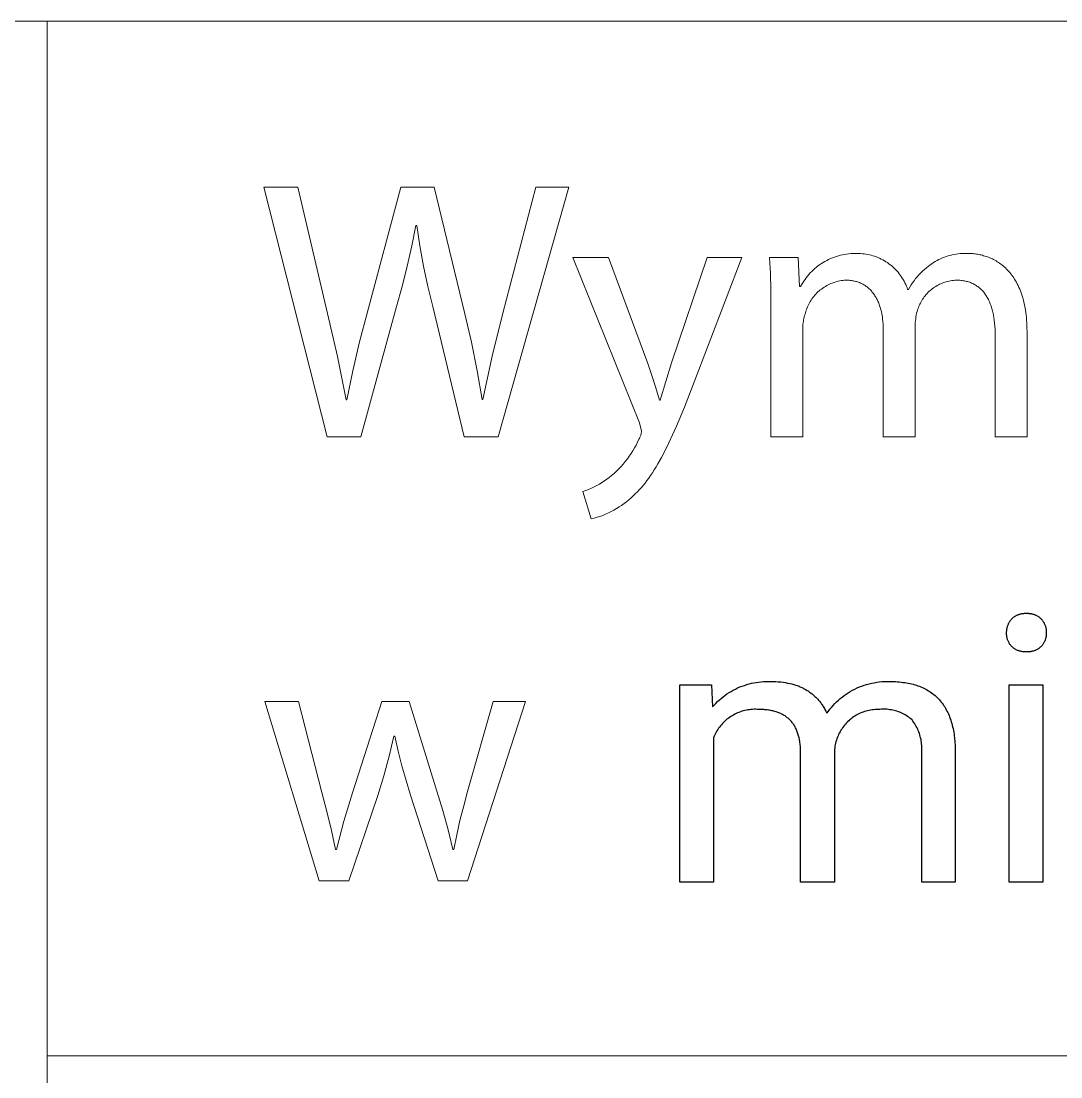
# Model space of a CAD drawing. Header units: millimetres. Extents: x 3269 to 7089, y 1744 to 4413.
# Drawn here: x 6748.6 to 6855.9, y 2061.9 to 2170.8 of the extents above; entities that cross this region are included whole.
import ezdxf

# ---------------------------------------------------------------- set-up
doc = ezdxf.new("R2010")
doc.units = ezdxf.units.MM
doc.header["$MEASUREMENT"] = 0
doc.layers.add('Domyślny', color=7, linetype='Continuous', true_color=0x000000)

msp = doc.modelspace()

# ---------------------------------------------------------------- linework, layer by layer
at = {"layer": 'Domyślny', "color": 18, "lineweight": 15, "true_color": 0x000000}
for p, q in [((7084.91, 2170.83), (5644.93, 2170.83)), ((6751.31, 1850.54), (6751.31, 2170.83)), ((6780.23, 2127.93), (6773.68, 2153.7)), ((6773.68, 2153.7), (6777.2, 2153.7)), ((6777.2, 2153.7), (6780.25, 2140.67)), ((6784.35, 2140.7), (6787.8, 2153.7)), ((6787.8, 2153.7), (6791.27, 2153.7)), ((6791.27, 2153.7), (6794.41, 2140.63)), ((6805.15, 2153.7), (6797.85, 2127.93)), ((6798.34, 2140.7), (6801.74, 2153.7)), ((6801.74, 2153.7), (6805.15, 2153.7)), ((6789.36, 2149.76), (6788.95, 2147.64)), ((6789.45, 2149.76), (6789.36, 2149.76)), ((6789.78, 2147.65), (6789.45, 2149.76)), ((6788.95, 2147.64), (6788.48, 2145.54)), ((6790.16, 2145.54), (6789.78, 2147.65)), ((6812.43, 2129.38), (6805.58, 2146.44)), ((6805.58, 2146.44), (6809.25, 2146.44)), ((6809.25, 2146.44), (6813.3, 2135.5)), ((6815.76, 2135.58), (6819.44, 2146.44)), ((6822.99, 2146.44), (6817.95, 2133.25)), ((6819.44, 2146.44), (6822.99, 2146.44)), ((6825.95, 2144.78), (6825.85, 2146.45)), ((6825.85, 2146.45), (6828.8, 2146.45)), ((6828.8, 2146.45), (6828.94, 2143.45)), ((6831.21, 2145.82), (6831.39, 2145.93)), ((6831.39, 2145.93), (6831.58, 2146.04)), ((6831.58, 2146.04), (6831.77, 2146.14)), ((6831.77, 2146.14), (6831.96, 2146.24)), ((6831.96, 2146.24), (6832.16, 2146.33)), ((6832.16, 2146.33), (6832.36, 2146.41)), ((6832.36, 2146.41), (6832.56, 2146.49)), ((6832.56, 2146.49), (6832.76, 2146.56)), ((6832.76, 2146.56), (6832.97, 2146.62)), ((6832.97, 2146.62), (6833.18, 2146.67)), ((6833.18, 2146.67), (6833.39, 2146.72)), ((6833.39, 2146.72), (6833.6, 2146.76)), ((6833.6, 2146.76), (6833.81, 2146.8)), ((6833.81, 2146.8), (6834.02, 2146.82)), ((6834.02, 2146.82), (6834.24, 2146.84)), ((6834.24, 2146.84), (6834.45, 2146.85)), ((6834.45, 2146.85), (6834.67, 2146.86)), ((6834.67, 2146.86), (6834.88, 2146.85)), ((6834.88, 2146.85), (6835.07, 2146.85)), ((6835.07, 2146.85), (6835.25, 2146.85)), ((6835.25, 2146.85), (6835.44, 2146.83)), ((6835.44, 2146.83), (6835.62, 2146.81)), ((6835.62, 2146.81), (6835.81, 2146.79)), ((6835.81, 2146.79), (6835.99, 2146.76)), ((6835.99, 2146.76), (6836.17, 2146.72)), ((6836.17, 2146.72), (6836.35, 2146.67)), ((6836.35, 2146.67), (6836.53, 2146.62)), ((6836.53, 2146.62), (6836.7, 2146.57)), ((6836.7, 2146.57), (6836.88, 2146.5)), ((6836.88, 2146.5), (6837.05, 2146.44)), ((6837.05, 2146.44), (6837.22, 2146.36)), ((6837.22, 2146.36), (6837.39, 2146.28)), ((6837.39, 2146.28), (6837.55, 2146.2)), ((6837.55, 2146.2), (6837.71, 2146.11)), ((6837.71, 2146.11), (6837.87, 2146.01)), ((6837.87, 2146.01), (6838.02, 2145.91)), ((6838.02, 2145.91), (6838.18, 2145.8)), ((6842.6, 2145.8), (6842.78, 2145.92)), ((6842.78, 2145.92), (6842.95, 2146.02)), ((6842.95, 2146.02), (6843.14, 2146.12)), ((6843.14, 2146.12), (6843.32, 2146.22)), ((6843.32, 2146.22), (6843.51, 2146.31)), ((6843.51, 2146.31), (6843.7, 2146.39)), ((6843.7, 2146.39), (6843.9, 2146.47)), ((6843.9, 2146.47), (6844.09, 2146.54)), ((6844.09, 2146.54), (6844.29, 2146.6)), ((6844.29, 2146.6), (6844.5, 2146.66)), ((6844.5, 2146.66), (6844.7, 2146.71)), ((6844.7, 2146.71), (6844.9, 2146.75)), ((6844.9, 2146.75), (6845.11, 2146.79)), ((6845.11, 2146.79), (6845.32, 2146.81)), ((6845.32, 2146.81), (6845.52, 2146.84)), ((6845.52, 2146.84), (6845.73, 2146.85)), ((6845.73, 2146.85), (6845.94, 2146.86)), ((6845.94, 2146.86), (6846.15, 2146.86)), ((6846.15, 2146.86), (6846.36, 2146.85)), ((6846.36, 2146.85), (6846.47, 2146.85)), ((6846.47, 2146.85), (6846.59, 2146.85)), ((6846.59, 2146.85), (6846.71, 2146.84)), ((6846.71, 2146.84), (6846.83, 2146.84)), ((6846.83, 2146.84), (6846.95, 2146.82)), ((6846.95, 2146.82), (6847.07, 2146.81)), ((6847.07, 2146.81), (6847.2, 2146.79)), ((6847.2, 2146.79), (6847.32, 2146.77)), ((6847.32, 2146.77), (6847.44, 2146.75)), ((6847.44, 2146.75), (6847.57, 2146.73)), ((6847.57, 2146.73), (6847.7, 2146.7)), ((6847.7, 2146.7), (6847.82, 2146.67)), ((6847.82, 2146.67), (6847.95, 2146.63)), ((6847.95, 2146.63), (6848.08, 2146.59)), ((6848.08, 2146.59), (6848.21, 2146.55)), ((6848.21, 2146.55), (6848.34, 2146.51)), ((6848.34, 2146.51), (6848.46, 2146.46)), ((6848.46, 2146.46), (6848.59, 2146.4)), ((6848.59, 2146.4), (6848.72, 2146.35)), ((6848.72, 2146.35), (6848.85, 2146.29)), ((6848.85, 2146.29), (6848.97, 2146.23)), ((6848.97, 2146.23), (6849.1, 2146.16)), ((6849.1, 2146.16), (6849.23, 2146.09)), ((6849.23, 2146.09), (6849.35, 2146.01)), ((6849.35, 2146.01), (6849.47, 2145.93)), ((6849.47, 2145.93), (6849.6, 2145.85)), ((6788.48, 2145.54), (6787.96, 2143.44)), ((6790.61, 2143.45), (6790.16, 2145.54)), ((6826, 2143.11), (6825.95, 2144.78)), ((6829.92, 2144.69), (6830.06, 2144.85)), ((6830.06, 2144.85), (6830.21, 2145)), ((6830.21, 2145), (6830.37, 2145.15)), ((6830.37, 2145.15), (6830.53, 2145.3)), ((6830.53, 2145.3), (6830.69, 2145.43)), ((6830.69, 2145.43), (6830.86, 2145.57)), ((6830.86, 2145.57), (6831.03, 2145.69)), ((6831.03, 2145.69), (6831.21, 2145.82)), ((6838.18, 2145.8), (6838.32, 2145.69)), ((6838.32, 2145.69), (6838.47, 2145.57)), ((6838.47, 2145.57), (6838.61, 2145.45)), ((6838.61, 2145.45), (6838.74, 2145.32)), ((6838.74, 2145.32), (6838.87, 2145.19)), ((6838.87, 2145.19), (6839, 2145.06)), ((6839, 2145.06), (6839.12, 2144.92)), ((6839.12, 2144.92), (6839.24, 2144.77)), ((6839.24, 2144.77), (6839.35, 2144.63)), ((6841.28, 2144.66), (6841.46, 2144.85)), ((6841.46, 2144.85), (6841.65, 2145.04)), ((6841.65, 2145.04), (6841.85, 2145.22)), ((6841.85, 2145.22), (6842.05, 2145.39)), ((6842.05, 2145.39), (6842.26, 2145.56)), ((6842.26, 2145.56), (6842.43, 2145.68)), ((6842.43, 2145.68), (6842.6, 2145.8)), ((6849.6, 2145.85), (6849.72, 2145.76)), ((6849.72, 2145.76), (6849.84, 2145.67)), ((6849.84, 2145.67), (6849.96, 2145.57)), ((6849.96, 2145.57), (6850.08, 2145.47)), ((6850.08, 2145.47), (6850.19, 2145.37)), ((6850.19, 2145.37), (6850.31, 2145.25)), ((6850.31, 2145.25), (6850.42, 2145.14)), ((6850.42, 2145.14), (6850.53, 2145.02)), ((6850.53, 2145.02), (6850.64, 2144.9)), ((6850.64, 2144.9), (6850.75, 2144.77)), ((6850.75, 2144.77), (6850.85, 2144.63)), ((6829.17, 2143.63), (6829.28, 2143.82)), ((6829.28, 2143.82), (6829.4, 2144)), ((6829.4, 2144), (6829.52, 2144.18)), ((6829.52, 2144.18), (6829.65, 2144.35)), ((6829.65, 2144.35), (6829.78, 2144.52)), ((6829.78, 2144.52), (6829.92, 2144.69)), ((6832.04, 2143.68), (6831.9, 2143.61)), ((6832.19, 2143.75), (6832.04, 2143.68)), ((6832.33, 2143.81), (6832.19, 2143.75)), ((6832.48, 2143.86), (6832.33, 2143.81)), ((6832.63, 2143.91), (6832.48, 2143.86)), ((6832.79, 2143.96), (6832.63, 2143.91)), ((6832.94, 2143.99), (6832.79, 2143.96)), ((6833.1, 2144.03), (6832.94, 2143.99)), ((6833.25, 2144.06), (6833.1, 2144.03)), ((6833.41, 2144.08), (6833.25, 2144.06)), ((6833.57, 2144.1), (6833.41, 2144.08)), ((6833.73, 2144.11), (6833.57, 2144.1)), ((6833.85, 2144.11), (6833.73, 2144.11)), ((6833.96, 2144.1), (6833.85, 2144.11)), ((6834.08, 2144.09), (6833.96, 2144.1)), ((6834.19, 2144.08), (6834.08, 2144.09)), ((6834.31, 2144.07), (6834.19, 2144.08)), ((6834.42, 2144.05), (6834.31, 2144.07)), ((6834.52, 2144.03), (6834.42, 2144.05)), ((6834.63, 2144.01), (6834.52, 2144.03)), ((6834.73, 2143.98), (6834.63, 2144.01)), ((6834.84, 2143.95), (6834.73, 2143.98)), ((6834.94, 2143.92), (6834.84, 2143.95)), ((6835.04, 2143.89), (6834.94, 2143.92)), ((6835.13, 2143.85), (6835.04, 2143.89)), ((6835.23, 2143.81), (6835.13, 2143.85)), ((6835.32, 2143.77), (6835.23, 2143.81)), ((6835.41, 2143.73), (6835.32, 2143.77)), ((6835.5, 2143.68), (6835.41, 2143.73)), ((6835.59, 2143.63), (6835.5, 2143.68)), ((6839.35, 2144.63), (6839.45, 2144.47)), ((6839.45, 2144.47), (6839.56, 2144.32)), ((6839.56, 2144.32), (6839.65, 2144.16)), ((6839.65, 2144.16), (6839.74, 2144)), ((6839.74, 2144), (6839.83, 2143.84)), ((6839.83, 2143.84), (6839.91, 2143.67)), ((6840.46, 2143.61), (6840.61, 2143.83)), ((6840.61, 2143.83), (6840.77, 2144.05)), ((6840.77, 2144.05), (6840.93, 2144.26)), ((6840.93, 2144.26), (6841.1, 2144.46)), ((6841.1, 2144.46), (6841.28, 2144.66)), ((6843.41, 2143.68), (6843.28, 2143.61)), ((6843.54, 2143.74), (6843.41, 2143.68)), ((6843.68, 2143.8), (6843.54, 2143.74)), ((6843.82, 2143.85), (6843.68, 2143.8)), ((6843.96, 2143.9), (6843.82, 2143.85)), ((6844.1, 2143.94), (6843.96, 2143.9)), ((6844.24, 2143.98), (6844.1, 2143.94)), ((6844.39, 2144.01), (6844.24, 2143.98)), ((6844.53, 2144.04), (6844.39, 2144.01)), ((6844.68, 2144.07), (6844.53, 2144.04)), ((6844.83, 2144.08), (6844.68, 2144.07)), ((6844.98, 2144.1), (6844.83, 2144.08)), ((6845.12, 2144.11), (6844.98, 2144.1)), ((6845.25, 2144.11), (6845.12, 2144.11)), ((6845.37, 2144.1), (6845.25, 2144.11)), ((6845.5, 2144.09), (6845.37, 2144.1)), ((6845.62, 2144.08), (6845.5, 2144.09)), ((6845.74, 2144.07), (6845.62, 2144.08)), ((6845.85, 2144.05), (6845.74, 2144.07)), ((6845.97, 2144.03), (6845.85, 2144.05)), ((6846.08, 2144.01), (6845.97, 2144.03)), ((6846.19, 2143.98), (6846.08, 2144.01)), ((6846.3, 2143.95), (6846.19, 2143.98)), ((6846.4, 2143.92), (6846.3, 2143.95)), ((6846.51, 2143.89), (6846.4, 2143.92)), ((6846.61, 2143.85), (6846.51, 2143.89)), ((6846.71, 2143.81), (6846.61, 2143.85)), ((6846.8, 2143.76), (6846.71, 2143.81)), ((6846.9, 2143.72), (6846.8, 2143.76)), ((6846.99, 2143.67), (6846.9, 2143.72)), ((6850.85, 2144.63), (6850.95, 2144.49)), ((6850.95, 2144.49), (6851.05, 2144.35)), ((6851.05, 2144.35), (6851.15, 2144.2)), ((6851.15, 2144.2), (6851.24, 2144.04)), ((6851.24, 2144.04), (6851.34, 2143.88)), ((6851.34, 2143.88), (6851.42, 2143.71)), ((6851.42, 2143.71), (6851.51, 2143.54)), ((6787.96, 2143.44), (6787.38, 2141.37)), ((6791.12, 2141.37), (6790.61, 2143.45)), ((6826, 2141.44), (6826, 2143.11)), ((6828.94, 2143.45), (6829.07, 2143.45)), ((6829.07, 2143.45), (6829.17, 2143.63)), ((6830.64, 2142.66), (6830.53, 2142.54)), ((6830.75, 2142.78), (6830.64, 2142.66)), ((6830.86, 2142.89), (6830.75, 2142.78)), ((6830.98, 2142.99), (6830.86, 2142.89)), ((6831.1, 2143.09), (6830.98, 2142.99)), ((6831.23, 2143.19), (6831.1, 2143.09)), ((6831.36, 2143.29), (6831.23, 2143.19)), ((6831.49, 2143.37), (6831.36, 2143.29)), ((6831.62, 2143.46), (6831.49, 2143.37)), ((6831.76, 2143.54), (6831.62, 2143.46)), ((6831.9, 2143.61), (6831.76, 2143.54)), ((6835.68, 2143.57), (6835.59, 2143.63)), ((6835.76, 2143.52), (6835.68, 2143.57)), ((6835.84, 2143.46), (6835.76, 2143.52)), ((6835.92, 2143.4), (6835.84, 2143.46)), ((6836, 2143.34), (6835.92, 2143.4)), ((6836.08, 2143.27), (6836, 2143.34)), ((6836.15, 2143.2), (6836.08, 2143.27)), ((6836.23, 2143.13), (6836.15, 2143.2)), ((6836.3, 2143.06), (6836.23, 2143.13)), ((6836.37, 2142.99), (6836.3, 2143.06)), ((6836.43, 2142.91), (6836.37, 2142.99)), ((6836.5, 2142.83), (6836.43, 2142.91)), ((6836.56, 2142.75), (6836.5, 2142.83)), ((6836.62, 2142.67), (6836.56, 2142.75)), ((6836.68, 2142.58), (6836.62, 2142.67)), ((6839.91, 2143.67), (6839.98, 2143.5)), ((6839.98, 2143.5), (6840.05, 2143.33)), ((6840.05, 2143.33), (6840.11, 2143.15)), ((6840.11, 2143.15), (6840.19, 2143.15)), ((6840.19, 2143.15), (6840.32, 2143.38)), ((6840.32, 2143.38), (6840.46, 2143.61)), ((6842, 2142.6), (6841.91, 2142.49)), ((6842.1, 2142.71), (6842, 2142.6)), ((6842.21, 2142.82), (6842.1, 2142.71)), ((6842.31, 2142.92), (6842.21, 2142.82)), ((6842.42, 2143.02), (6842.31, 2142.92)), ((6842.53, 2143.12), (6842.42, 2143.02)), ((6842.65, 2143.21), (6842.53, 2143.12)), ((6842.77, 2143.3), (6842.65, 2143.21)), ((6842.89, 2143.38), (6842.77, 2143.3)), ((6843.02, 2143.46), (6842.89, 2143.38)), ((6843.14, 2143.54), (6843.02, 2143.46)), ((6843.28, 2143.61), (6843.14, 2143.54)), ((6847.09, 2143.61), (6846.99, 2143.67)), ((6847.17, 2143.56), (6847.09, 2143.61)), ((6847.26, 2143.5), (6847.17, 2143.56)), ((6847.35, 2143.44), (6847.26, 2143.5)), ((6847.43, 2143.38), (6847.35, 2143.44)), ((6847.51, 2143.31), (6847.43, 2143.38)), ((6847.59, 2143.24), (6847.51, 2143.31)), ((6847.67, 2143.17), (6847.59, 2143.24)), ((6847.74, 2143.09), (6847.67, 2143.17)), ((6847.82, 2143.02), (6847.74, 2143.09)), ((6847.89, 2142.94), (6847.82, 2143.02)), ((6847.96, 2142.85), (6847.89, 2142.94)), ((6848.03, 2142.77), (6847.96, 2142.85)), ((6848.09, 2142.68), (6848.03, 2142.77)), ((6848.15, 2142.59), (6848.09, 2142.68)), ((6848.22, 2142.5), (6848.15, 2142.59)), ((6851.51, 2143.54), (6851.59, 2143.36)), ((6851.59, 2143.36), (6851.67, 2143.18)), ((6851.67, 2143.18), (6851.75, 2142.99)), ((6851.75, 2142.99), (6851.82, 2142.8)), ((6851.82, 2142.8), (6851.89, 2142.6)), ((6851.89, 2142.6), (6851.96, 2142.39)), ((6829.91, 2141.62), (6829.84, 2141.48)), ((6829.98, 2141.76), (6829.91, 2141.62)), ((6830.06, 2141.9), (6829.98, 2141.76)), ((6830.15, 2142.04), (6830.06, 2141.9)), ((6830.24, 2142.17), (6830.15, 2142.04)), ((6830.33, 2142.3), (6830.24, 2142.17)), ((6830.43, 2142.42), (6830.33, 2142.3)), ((6830.53, 2142.54), (6830.43, 2142.42)), ((6836.74, 2142.49), (6836.68, 2142.58)), ((6836.8, 2142.4), (6836.74, 2142.49)), ((6836.85, 2142.31), (6836.8, 2142.4)), ((6836.9, 2142.22), (6836.85, 2142.31)), ((6836.95, 2142.12), (6836.9, 2142.22)), ((6837, 2142.02), (6836.95, 2142.12)), ((6837.05, 2141.92), (6837, 2142.02)), ((6837.09, 2141.82), (6837.05, 2141.92)), ((6837.13, 2141.72), (6837.09, 2141.82)), ((6837.18, 2141.61), (6837.13, 2141.72)), ((6837.21, 2141.5), (6837.18, 2141.61)), ((6837.25, 2141.4), (6837.21, 2141.5)), ((6841.36, 2141.61), (6841.3, 2141.47)), ((6841.42, 2141.74), (6841.36, 2141.61)), ((6841.49, 2141.87), (6841.42, 2141.74)), ((6841.57, 2142), (6841.49, 2141.87)), ((6841.65, 2142.13), (6841.57, 2142)), ((6841.73, 2142.25), (6841.65, 2142.13)), ((6841.82, 2142.37), (6841.73, 2142.25)), ((6841.91, 2142.49), (6841.82, 2142.37)), ((6848.28, 2142.4), (6848.22, 2142.5)), ((6848.33, 2142.3), (6848.28, 2142.4)), ((6848.39, 2142.2), (6848.33, 2142.3)), ((6848.44, 2142.1), (6848.39, 2142.2)), ((6848.49, 2141.99), (6848.44, 2142.1)), ((6848.54, 2141.88), (6848.49, 2141.99)), ((6848.59, 2141.77), (6848.54, 2141.88)), ((6848.63, 2141.66), (6848.59, 2141.77)), ((6848.68, 2141.54), (6848.63, 2141.66)), ((6848.72, 2141.42), (6848.68, 2141.54)), ((6851.96, 2142.39), (6852.02, 2142.18)), ((6852.02, 2142.18), (6852.07, 2141.96)), ((6852.07, 2141.96), (6852.13, 2141.73)), ((6852.13, 2141.73), (6852.18, 2141.5)), ((6852.18, 2141.5), (6852.22, 2141.26)), ((6780.25, 2140.67), (6781.27, 2136.23)), ((6783.56, 2137.74), (6784.35, 2140.7)), ((6787.38, 2141.37), (6783.7, 2127.93)), ((6794.36, 2127.93), (6791.12, 2141.37)), ((6794.41, 2140.63), (6795.1, 2137.7)), ((6797.25, 2136.27), (6798.34, 2140.7)), ((6826, 2127.93), (6826, 2141.44)), ((6829.47, 2140.45), (6829.44, 2140.3)), ((6829.52, 2140.59), (6829.47, 2140.45)), ((6829.57, 2140.74), (6829.52, 2140.59)), ((6829.61, 2140.89), (6829.57, 2140.74)), ((6829.66, 2141.04), (6829.61, 2140.89)), ((6829.71, 2141.19), (6829.66, 2141.04)), ((6829.77, 2141.34), (6829.71, 2141.19)), ((6829.84, 2141.48), (6829.77, 2141.34)), ((6837.29, 2141.29), (6837.25, 2141.4)), ((6837.32, 2141.17), (6837.29, 2141.29)), ((6837.35, 2141.06), (6837.32, 2141.17)), ((6837.38, 2140.94), (6837.35, 2141.06)), ((6837.41, 2140.83), (6837.38, 2140.94)), ((6837.43, 2140.71), (6837.41, 2140.83)), ((6837.46, 2140.59), (6837.43, 2140.71)), ((6837.5, 2140.34), (6837.46, 2140.59)), ((6841, 2140.5), (6840.96, 2140.32)), ((6841.04, 2140.69), (6841, 2140.5)), ((6841.09, 2140.87), (6841.04, 2140.69)), ((6841.14, 2141.05), (6841.09, 2140.87)), ((6841.19, 2141.19), (6841.14, 2141.05)), ((6841.24, 2141.33), (6841.19, 2141.19)), ((6841.3, 2141.47), (6841.24, 2141.33)), ((6848.76, 2141.3), (6848.72, 2141.42)), ((6848.8, 2141.18), (6848.76, 2141.3)), ((6848.83, 2141.05), (6848.8, 2141.18)), ((6848.87, 2140.93), (6848.83, 2141.05)), ((6848.9, 2140.8), (6848.87, 2140.93)), ((6848.93, 2140.66), (6848.9, 2140.8)), ((6848.96, 2140.53), (6848.93, 2140.66)), ((6849.01, 2140.25), (6848.96, 2140.53)), ((6852.22, 2141.26), (6852.26, 2141.02)), ((6852.26, 2141.02), (6852.3, 2140.77)), ((6852.3, 2140.77), (6852.33, 2140.51)), ((6852.33, 2140.51), (6852.36, 2140.25)), ((6829.31, 2139.55), (6829.3, 2139.4)), ((6829.3, 2139.4), (6829.3, 2139.25)), ((6829.33, 2139.7), (6829.31, 2139.55)), ((6829.35, 2139.85), (6829.33, 2139.7)), ((6829.37, 2140), (6829.35, 2139.85)), ((6829.4, 2140.15), (6829.37, 2140)), ((6829.44, 2140.3), (6829.4, 2140.15)), ((6837.53, 2140.09), (6837.5, 2140.34)), ((6837.56, 2139.83), (6837.53, 2140.09)), ((6837.58, 2139.57), (6837.56, 2139.83)), ((6837.59, 2139.3), (6837.58, 2139.57)), ((6840.89, 2139.75), (6840.88, 2139.56)), ((6840.88, 2139.56), (6840.88, 2139.37)), ((6840.88, 2139.37), (6840.88, 2127.93)), ((6840.91, 2139.94), (6840.89, 2139.75)), ((6840.94, 2140.13), (6840.91, 2139.94)), ((6840.96, 2140.32), (6840.94, 2140.13)), ((6849.05, 2139.97), (6849.01, 2140.25)), ((6849.08, 2139.67), (6849.05, 2139.97)), ((6849.11, 2139.37), (6849.08, 2139.67)), ((6849.13, 2139.06), (6849.11, 2139.37)), ((6852.36, 2140.25), (6852.38, 2139.98)), ((6852.38, 2139.98), (6852.4, 2139.7)), ((6852.4, 2139.7), (6852.41, 2139.42)), ((6852.41, 2139.42), (6852.42, 2139.13)), ((6829.3, 2139.25), (6829.3, 2139.09)), ((6829.3, 2139.09), (6829.3, 2127.93)), ((6837.59, 2139.03), (6837.59, 2139.3)), ((6837.59, 2127.93), (6837.59, 2139.03)), ((6849.14, 2138.74), (6849.13, 2139.06)), ((6849.14, 2138.41), (6849.14, 2138.74)), ((6849.14, 2127.93), (6849.14, 2138.41)), ((6852.42, 2139.13), (6852.43, 2138.83)), ((6852.43, 2138.83), (6852.43, 2127.93)), ((6782.85, 2134.76), (6783.56, 2137.74)), ((6795.1, 2137.7), (6795.7, 2134.76)), ((6781.27, 2136.23), (6782.16, 2131.76)), ((6796.28, 2131.8), (6797.25, 2136.27)), ((6813.3, 2135.5), (6813.73, 2134.25)), ((6814.56, 2131.72), (6815.76, 2135.58)), ((6782.24, 2131.76), (6782.85, 2134.76)), ((6795.7, 2134.76), (6796.2, 2131.8)), ((6813.73, 2134.25), (6814.13, 2132.99)), ((6814.13, 2132.99), (6814.49, 2131.72)), ((6817.95, 2133.25), (6817.07, 2131.01)), ((6782.16, 2131.76), (6782.24, 2131.76)), ((6796.2, 2131.8), (6796.28, 2131.8)), ((6814.49, 2131.72), (6814.56, 2131.72)), ((6817.07, 2131.01), (6816.26, 2129.04)), ((6812.66, 2128.51), (6812.43, 2129.38)), ((6812.63, 2128.35), (6812.64, 2128.43)), ((6812.64, 2128.43), (6812.66, 2128.51)), ((6816.26, 2129.04), (6815.86, 2128.15)), ((6783.7, 2127.93), (6780.23, 2127.93)), ((6797.85, 2127.93), (6794.36, 2127.93)), ((6812.09, 2127.08), (6812.25, 2127.39)), ((6812.25, 2127.39), (6812.39, 2127.69)), ((6812.39, 2127.69), (6812.43, 2127.76)), ((6812.43, 2127.76), (6812.46, 2127.83)), ((6812.46, 2127.83), (6812.49, 2127.9)), ((6812.49, 2127.9), (6812.52, 2127.97)), ((6812.52, 2127.97), (6812.55, 2128.05)), ((6812.55, 2128.05), (6812.57, 2128.12)), ((6812.57, 2128.12), (6812.6, 2128.2)), ((6812.6, 2128.2), (6812.61, 2128.27)), ((6812.61, 2128.27), (6812.63, 2128.35)), ((6815.86, 2128.15), (6815.48, 2127.32)), ((6829.3, 2127.93), (6826, 2127.93)), ((6840.88, 2127.93), (6837.59, 2127.93)), ((6852.43, 2127.93), (6849.14, 2127.93)), ((6811.58, 2126.21), (6811.76, 2126.5)), ((6811.76, 2126.5), (6811.93, 2126.79)), ((6811.93, 2126.79), (6812.09, 2127.08)), ((6815.1, 2126.54), (6814.72, 2125.82)), ((6815.48, 2127.32), (6815.1, 2126.54)), ((6810.77, 2125.13), (6810.98, 2125.39)), ((6810.98, 2125.39), (6811.19, 2125.66)), ((6811.19, 2125.66), (6811.39, 2125.93)), ((6811.39, 2125.93), (6811.58, 2126.21)), ((6814.72, 2125.82), (6814.34, 2125.15)), ((6809.56, 2123.95), (6809.82, 2124.17)), ((6809.82, 2124.17), (6810.07, 2124.4)), ((6810.07, 2124.4), (6810.31, 2124.64)), ((6810.31, 2124.64), (6810.54, 2124.88)), ((6810.54, 2124.88), (6810.77, 2125.13)), ((6813.78, 2124.23), (6813.59, 2123.95)), ((6813.97, 2124.53), (6813.78, 2124.23)), ((6814.16, 2124.83), (6813.97, 2124.53)), ((6814.34, 2125.15), (6814.16, 2124.83)), ((6808.03, 2122.92), (6808.3, 2123.07)), ((6808.3, 2123.07), (6808.57, 2123.23)), ((6808.57, 2123.23), (6808.83, 2123.39)), ((6808.83, 2123.39), (6809.08, 2123.57)), ((6809.08, 2123.57), (6809.32, 2123.76)), ((6809.32, 2123.76), (6809.56, 2123.95)), ((6813.01, 2123.17), (6812.82, 2122.92)), ((6813.21, 2123.42), (6813.01, 2123.17)), ((6813.4, 2123.68), (6813.21, 2123.42)), ((6813.59, 2123.95), (6813.4, 2123.68)), ((6806.61, 2122.31), (6806.91, 2122.41)), ((6807.45, 2119.47), (6806.61, 2122.31)), ((6806.91, 2122.41), (6807.19, 2122.52)), ((6807.19, 2122.52), (6807.48, 2122.64)), ((6807.48, 2122.64), (6807.76, 2122.78)), ((6807.76, 2122.78), (6808.03, 2122.92)), ((6812.01, 2122.05), (6811.8, 2121.85)), ((6812.22, 2122.25), (6812.01, 2122.05)), ((6812.42, 2122.47), (6812.22, 2122.25)), ((6812.62, 2122.69), (6812.42, 2122.47)), ((6812.82, 2122.92), (6812.62, 2122.69)), ((6810.6, 2120.87), (6810.34, 2120.7)), ((6810.86, 2121.06), (6810.6, 2120.87)), ((6811.11, 2121.25), (6810.86, 2121.06)), ((6811.35, 2121.45), (6811.11, 2121.25)), ((6811.59, 2121.66), (6811.35, 2121.45)), ((6811.8, 2121.85), (6811.59, 2121.66)), ((6808.36, 2119.73), (6808.06, 2119.64)), ((6808.66, 2119.84), (6808.36, 2119.73)), ((6808.95, 2119.96), (6808.66, 2119.84)), ((6809.24, 2120.09), (6808.95, 2119.96)), ((6809.52, 2120.23), (6809.24, 2120.09)), ((6809.8, 2120.37), (6809.52, 2120.23)), ((6810.08, 2120.53), (6809.8, 2120.37)), ((6810.34, 2120.7), (6810.08, 2120.53)), ((6807.76, 2119.55), (6807.45, 2119.47)), ((6808.06, 2119.64), (6807.76, 2119.55)), ((6779.38, 2082.13), (6773.8, 2100.64)), ((6773.8, 2100.64), (6777.25, 2100.64)), ((6777.25, 2100.64), (6779.68, 2091.24)), ((6782.82, 2091.2), (6785.85, 2100.64)), ((6785.85, 2100.64), (6788.67, 2100.64)), ((6788.67, 2100.64), (6791.53, 2091.39)), ((6794.71, 2091.36), (6797.35, 2100.64)), ((6800.68, 2100.64), (6794.71, 2082.13)), ((6797.35, 2100.64), (6800.68, 2100.64)), ((6787.11, 2097.05), (6786.62, 2094.99)), ((6787.18, 2097.05), (6787.11, 2097.05)), ((6787.53, 2095.52), (6787.18, 2097.05)), ((6786.62, 2094.99), (6786.06, 2092.95)), ((6787.92, 2093.99), (6787.53, 2095.52)), ((6788.35, 2092.48), (6787.92, 2093.99)), ((6786.06, 2092.95), (6785.43, 2090.92)), ((6788.82, 2090.97), (6788.35, 2092.48)), ((6791.53, 2091.39), (6792.14, 2089.4)), ((6779.68, 2091.24), (6780.19, 2089.29)), ((6781.95, 2088.29), (6782.82, 2091.2)), ((6785.43, 2090.92), (6782.44, 2082.13)), ((6791.66, 2082.13), (6788.82, 2090.97)), ((6794.3, 2089.87), (6794.71, 2091.36)), ((6780.19, 2089.29), (6780.66, 2087.33)), ((6792.14, 2089.4), (6792.69, 2087.38)), ((6793.92, 2088.37), (6794.3, 2089.87)), ((6781.18, 2085.35), (6781.95, 2088.29)), ((6793.59, 2086.87), (6793.92, 2088.37)), ((6780.66, 2087.33), (6781.08, 2085.35)), ((6792.69, 2087.38), (6793.19, 2085.35)), ((6793.3, 2085.35), (6793.59, 2086.87)), ((6781.08, 2085.35), (6781.18, 2085.35)), ((6793.19, 2085.35), (6793.3, 2085.35)), ((6782.44, 2082.13), (6779.38, 2082.13)), ((6794.71, 2082.13), (6791.66, 2082.13)), ((6751.31, 2064.08), (7084.92, 2064.08))]:
    msp.add_line(p, q, dxfattribs=at)
at = {"layer": 'Domyślny'}
for p, q in [((6850.59, 2108.8), (6850.63, 2108.86)), ((6850.63, 2108.86), (6850.67, 2108.92)), ((6850.67, 2108.92), (6850.71, 2108.98)), ((6850.71, 2108.98), (6850.75, 2109.03)), ((6850.75, 2109.03), (6850.79, 2109.09)), ((6850.79, 2109.09), (6850.84, 2109.14)), ((6850.84, 2109.14), (6850.88, 2109.19)), ((6850.88, 2109.19), (6850.93, 2109.24)), ((6850.93, 2109.24), (6850.98, 2109.28)), ((6850.98, 2109.28), (6851.04, 2109.32)), ((6851.04, 2109.32), (6851.09, 2109.36)), ((6851.09, 2109.36), (6851.15, 2109.4)), ((6851.15, 2109.4), (6851.2, 2109.44)), ((6851.2, 2109.44), (6851.26, 2109.47)), ((6851.26, 2109.47), (6851.32, 2109.5)), ((6851.32, 2109.5), (6851.38, 2109.54)), ((6851.38, 2109.54), (6851.44, 2109.56)), ((6851.44, 2109.56), (6851.5, 2109.59)), ((6851.5, 2109.59), (6851.57, 2109.61)), ((6851.57, 2109.61), (6851.63, 2109.64)), ((6851.63, 2109.64), (6851.7, 2109.65)), ((6851.7, 2109.65), (6851.76, 2109.67)), ((6851.76, 2109.67), (6851.83, 2109.69)), ((6851.83, 2109.69), (6851.89, 2109.7)), ((6851.89, 2109.7), (6851.96, 2109.71)), ((6851.96, 2109.71), (6852.03, 2109.72)), ((6852.03, 2109.72), (6852.09, 2109.72)), ((6852.09, 2109.72), (6852.16, 2109.73)), ((6852.16, 2109.73), (6852.23, 2109.73)), ((6852.23, 2109.73), (6852.3, 2109.73)), ((6852.3, 2109.73), (6852.36, 2109.72)), ((6852.36, 2109.72), (6852.43, 2109.73)), ((6852.43, 2109.73), (6852.5, 2109.73)), ((6852.5, 2109.73), (6852.57, 2109.73)), ((6852.57, 2109.73), (6852.63, 2109.72)), ((6852.63, 2109.72), (6852.7, 2109.72)), ((6852.7, 2109.72), (6852.77, 2109.71)), ((6852.77, 2109.71), (6852.84, 2109.7)), ((6852.84, 2109.7), (6852.9, 2109.69)), ((6852.9, 2109.69), (6852.97, 2109.67)), ((6852.97, 2109.67), (6853.03, 2109.65)), ((6853.03, 2109.65), (6853.1, 2109.63)), ((6853.1, 2109.63), (6853.16, 2109.61)), ((6853.16, 2109.61), (6853.23, 2109.59)), ((6853.23, 2109.59), (6853.29, 2109.56)), ((6853.29, 2109.56), (6853.35, 2109.53)), ((6853.35, 2109.53), (6853.41, 2109.5)), ((6853.41, 2109.5), (6853.47, 2109.47)), ((6853.47, 2109.47), (6853.53, 2109.44)), ((6853.53, 2109.44), (6853.59, 2109.4)), ((6853.59, 2109.4), (6853.64, 2109.36)), ((6853.64, 2109.36), (6853.7, 2109.32)), ((6853.7, 2109.32), (6853.75, 2109.28)), ((6853.75, 2109.28), (6853.8, 2109.24)), ((6853.8, 2109.24), (6853.85, 2109.19)), ((6853.85, 2109.19), (6853.9, 2109.14)), ((6853.9, 2109.14), (6853.95, 2109.09)), ((6853.95, 2109.09), (6853.99, 2109.04)), ((6853.99, 2109.04), (6854.03, 2108.98)), ((6854.03, 2108.98), (6854.07, 2108.92)), ((6854.07, 2108.92), (6854.11, 2108.86)), ((6854.11, 2108.86), (6854.15, 2108.8)), ((6850.32, 2107.86), (6850.33, 2107.93)), ((6850.32, 2107.79), (6850.32, 2107.86)), ((6850.32, 2107.72), (6850.32, 2107.79)), ((6850.33, 2108), (6850.34, 2108.07)), ((6850.33, 2107.93), (6850.33, 2108)), ((6850.34, 2108.07), (6850.35, 2108.14)), ((6850.35, 2108.14), (6850.37, 2108.21)), ((6850.37, 2108.21), (6850.38, 2108.28)), ((6850.38, 2108.28), (6850.4, 2108.35)), ((6850.4, 2108.35), (6850.42, 2108.41)), ((6850.42, 2108.41), (6850.44, 2108.48)), ((6850.44, 2108.48), (6850.47, 2108.55)), ((6850.47, 2108.55), (6850.5, 2108.61)), ((6850.5, 2108.61), (6850.53, 2108.68)), ((6850.53, 2108.68), (6850.56, 2108.74)), ((6850.56, 2108.74), (6850.59, 2108.8)), ((6854.15, 2108.8), (6854.18, 2108.74)), ((6854.18, 2108.74), (6854.21, 2108.68)), ((6854.21, 2108.68), (6854.24, 2108.61)), ((6854.24, 2108.61), (6854.27, 2108.55)), ((6854.27, 2108.55), (6854.3, 2108.48)), ((6854.3, 2108.48), (6854.32, 2108.42)), ((6854.32, 2108.42), (6854.34, 2108.35)), ((6854.34, 2108.35), (6854.36, 2108.28)), ((6854.36, 2108.28), (6854.38, 2108.21)), ((6854.38, 2108.21), (6854.39, 2108.14)), ((6854.39, 2108.14), (6854.4, 2108.07)), ((6854.4, 2108.07), (6854.41, 2108)), ((6854.41, 2108), (6854.42, 2107.93)), ((6854.42, 2107.93), (6854.42, 2107.86)), ((6854.42, 2107.86), (6854.42, 2107.79)), ((6854.42, 2107.79), (6854.42, 2107.72)), ((6850.32, 2107.66), (6850.32, 2107.72)), ((6850.32, 2107.59), (6850.32, 2107.66)), ((6850.32, 2107.52), (6850.32, 2107.59)), ((6850.33, 2107.46), (6850.32, 2107.52)), ((6850.34, 2107.39), (6850.33, 2107.46)), ((6850.35, 2107.32), (6850.34, 2107.39)), ((6850.36, 2107.26), (6850.35, 2107.32)), ((6850.38, 2107.19), (6850.36, 2107.26)), ((6850.39, 2107.13), (6850.38, 2107.19)), ((6850.41, 2107.07), (6850.39, 2107.13)), ((6850.43, 2107), (6850.41, 2107.07)), ((6850.45, 2106.94), (6850.43, 2107)), ((6850.48, 2106.88), (6850.45, 2106.94)), ((6850.51, 2106.82), (6850.48, 2106.88)), ((6850.54, 2106.76), (6850.51, 2106.82)), ((6850.57, 2106.7), (6850.54, 2106.76)), ((6850.6, 2106.64), (6850.57, 2106.7)), ((6850.63, 2106.58), (6850.6, 2106.64)), ((6854.17, 2106.7), (6854.14, 2106.64)), ((6854.2, 2106.76), (6854.17, 2106.7)), ((6854.23, 2106.82), (6854.2, 2106.76)), ((6854.26, 2106.88), (6854.23, 2106.82)), ((6854.29, 2106.94), (6854.26, 2106.88)), ((6854.31, 2107), (6854.29, 2106.94)), ((6854.33, 2107.06), (6854.31, 2107)), ((6854.35, 2107.13), (6854.33, 2107.06)), ((6854.37, 2107.19), (6854.35, 2107.13)), ((6854.38, 2107.26), (6854.37, 2107.19)), ((6854.39, 2107.32), (6854.38, 2107.26)), ((6854.4, 2107.39), (6854.39, 2107.32)), ((6854.41, 2107.46), (6854.4, 2107.39)), ((6854.42, 2107.52), (6854.41, 2107.46)), ((6854.42, 2107.72), (6854.42, 2107.66)), ((6854.42, 2107.66), (6854.42, 2107.59)), ((6854.42, 2107.59), (6854.42, 2107.52)), ((6850.67, 2106.53), (6850.63, 2106.58)), ((6850.71, 2106.47), (6850.67, 2106.53)), ((6850.75, 2106.42), (6850.71, 2106.47)), ((6850.79, 2106.37), (6850.75, 2106.42)), ((6850.84, 2106.32), (6850.79, 2106.37)), ((6850.89, 2106.27), (6850.84, 2106.32)), ((6850.94, 2106.23), (6850.89, 2106.27)), ((6850.99, 2106.19), (6850.94, 2106.23)), ((6851.04, 2106.15), (6850.99, 2106.19)), ((6851.09, 2106.11), (6851.04, 2106.15)), ((6851.15, 2106.07), (6851.09, 2106.11)), ((6851.21, 2106.03), (6851.15, 2106.07)), ((6851.27, 2106), (6851.21, 2106.03)), ((6851.32, 2105.97), (6851.27, 2106)), ((6851.38, 2105.94), (6851.32, 2105.97)), ((6851.45, 2105.91), (6851.38, 2105.94)), ((6851.51, 2105.89), (6851.45, 2105.91)), ((6851.57, 2105.86), (6851.51, 2105.89)), ((6851.63, 2105.84), (6851.57, 2105.86)), ((6851.7, 2105.82), (6851.63, 2105.84)), ((6851.76, 2105.81), (6851.7, 2105.82)), ((6851.83, 2105.79), (6851.76, 2105.81)), ((6851.9, 2105.78), (6851.83, 2105.79)), ((6851.96, 2105.77), (6851.9, 2105.78)), ((6852.03, 2105.76), (6851.96, 2105.77)), ((6852.1, 2105.76), (6852.03, 2105.76)), ((6852.16, 2105.76), (6852.1, 2105.76)), ((6852.23, 2105.75), (6852.16, 2105.76)), ((6852.3, 2105.76), (6852.23, 2105.75)), ((6852.36, 2105.76), (6852.3, 2105.76)), ((6852.43, 2105.76), (6852.36, 2105.76)), ((6852.5, 2105.75), (6852.43, 2105.76)), ((6852.57, 2105.76), (6852.5, 2105.75)), ((6852.63, 2105.76), (6852.57, 2105.76)), ((6852.7, 2105.76), (6852.63, 2105.76)), ((6852.77, 2105.77), (6852.7, 2105.76)), ((6852.83, 2105.78), (6852.77, 2105.77)), ((6852.9, 2105.79), (6852.83, 2105.78)), ((6852.97, 2105.81), (6852.9, 2105.79)), ((6853.03, 2105.83), (6852.97, 2105.81)), ((6853.1, 2105.84), (6853.03, 2105.83)), ((6853.16, 2105.86), (6853.1, 2105.84)), ((6853.22, 2105.89), (6853.16, 2105.86)), ((6853.28, 2105.91), (6853.22, 2105.89)), ((6853.35, 2105.94), (6853.28, 2105.91)), ((6853.41, 2105.97), (6853.35, 2105.94)), ((6853.47, 2106), (6853.41, 2105.97)), ((6853.53, 2106.03), (6853.47, 2106)), ((6853.58, 2106.07), (6853.53, 2106.03)), ((6853.64, 2106.11), (6853.58, 2106.07)), ((6853.69, 2106.15), (6853.64, 2106.11)), ((6853.75, 2106.19), (6853.69, 2106.15)), ((6853.8, 2106.23), (6853.75, 2106.19)), ((6853.85, 2106.27), (6853.8, 2106.23)), ((6853.9, 2106.32), (6853.85, 2106.27)), ((6853.94, 2106.37), (6853.9, 2106.32)), ((6853.99, 2106.42), (6853.94, 2106.37)), ((6854.03, 2106.47), (6853.99, 2106.42)), ((6854.07, 2106.53), (6854.03, 2106.47)), ((6854.1, 2106.58), (6854.07, 2106.53)), ((6854.14, 2106.64), (6854.1, 2106.58)), ((6816.6, 2081.98), (6816.6, 2102.34)), ((6816.6, 2102.34), (6819.88, 2102.34)), ((6819.88, 2102.34), (6819.98, 2100.07)), ((6823.03, 2102.22), (6823.27, 2102.3)), ((6823.27, 2102.3), (6823.5, 2102.38)), ((6823.5, 2102.38), (6823.75, 2102.45)), ((6823.75, 2102.45), (6823.99, 2102.51)), ((6823.99, 2102.51), (6824.24, 2102.56)), ((6824.24, 2102.56), (6824.49, 2102.61)), ((6824.49, 2102.61), (6824.73, 2102.64)), ((6824.73, 2102.64), (6824.98, 2102.67)), ((6824.98, 2102.67), (6825.24, 2102.69)), ((6825.24, 2102.69), (6825.49, 2102.7)), ((6825.49, 2102.7), (6825.74, 2102.7)), ((6825.74, 2102.7), (6825.99, 2102.7)), ((6825.99, 2102.7), (6826.25, 2102.69)), ((6826.25, 2102.69), (6826.51, 2102.68)), ((6826.51, 2102.68), (6826.76, 2102.67)), ((6826.76, 2102.67), (6827.01, 2102.65)), ((6827.01, 2102.65), (6827.25, 2102.62)), ((6827.25, 2102.62), (6827.49, 2102.58)), ((6827.49, 2102.58), (6827.72, 2102.54)), ((6827.72, 2102.54), (6827.95, 2102.49)), ((6827.95, 2102.49), (6828.17, 2102.44)), ((6828.17, 2102.44), (6828.38, 2102.38)), ((6828.38, 2102.38), (6828.59, 2102.31)), ((6828.59, 2102.31), (6828.7, 2102.28)), ((6835.38, 2102.23), (6835.63, 2102.31)), ((6835.63, 2102.31), (6835.88, 2102.39)), ((6835.88, 2102.39), (6836.14, 2102.46)), ((6836.14, 2102.46), (6836.4, 2102.52)), ((6836.4, 2102.52), (6836.66, 2102.57)), ((6836.66, 2102.57), (6836.92, 2102.62)), ((6836.92, 2102.62), (6837.18, 2102.65)), ((6837.18, 2102.65), (6837.45, 2102.68)), ((6837.45, 2102.68), (6837.71, 2102.69)), ((6837.71, 2102.69), (6837.98, 2102.7)), ((6837.98, 2102.7), (6838.24, 2102.7)), ((6838.24, 2102.7), (6838.65, 2102.69)), ((6838.65, 2102.69), (6838.85, 2102.68)), ((6838.85, 2102.68), (6839.05, 2102.67)), ((6839.05, 2102.67), (6839.25, 2102.65)), ((6839.25, 2102.65), (6839.44, 2102.64)), ((6839.44, 2102.64), (6839.62, 2102.61)), ((6839.62, 2102.61), (6839.81, 2102.59)), ((6839.81, 2102.59), (6839.99, 2102.56)), ((6839.99, 2102.56), (6840.17, 2102.52)), ((6840.17, 2102.52), (6840.34, 2102.49)), ((6840.34, 2102.49), (6840.51, 2102.45)), ((6840.51, 2102.45), (6840.68, 2102.41)), ((6840.68, 2102.41), (6840.85, 2102.36)), ((6840.85, 2102.36), (6841.01, 2102.31)), ((6841.01, 2102.31), (6841.17, 2102.25)), ((6850.6, 2081.98), (6850.6, 2102.34)), ((6850.6, 2102.34), (6854.07, 2102.34)), ((6854.07, 2102.34), (6854.07, 2081.98)), ((6821.06, 2101.11), (6821.26, 2101.26)), ((6821.26, 2101.26), (6821.47, 2101.41)), ((6821.47, 2101.41), (6821.68, 2101.55)), ((6821.68, 2101.55), (6821.89, 2101.68)), ((6821.89, 2101.68), (6822.11, 2101.8)), ((6822.11, 2101.8), (6822.34, 2101.92)), ((6822.34, 2101.92), (6822.56, 2102.03)), ((6822.56, 2102.03), (6822.79, 2102.13)), ((6822.79, 2102.13), (6823.03, 2102.22)), ((6828.7, 2102.28), (6828.8, 2102.24)), ((6828.8, 2102.24), (6828.9, 2102.2)), ((6828.9, 2102.2), (6829, 2102.16)), ((6829, 2102.16), (6829.1, 2102.12)), ((6829.1, 2102.12), (6829.19, 2102.07)), ((6829.19, 2102.07), (6829.29, 2102.03)), ((6829.29, 2102.03), (6829.38, 2101.98)), ((6829.38, 2101.98), (6829.47, 2101.93)), ((6829.47, 2101.93), (6829.56, 2101.88)), ((6829.56, 2101.88), (6829.65, 2101.83)), ((6829.65, 2101.83), (6829.74, 2101.77)), ((6829.74, 2101.77), (6829.83, 2101.72)), ((6829.83, 2101.72), (6829.92, 2101.66)), ((6829.92, 2101.66), (6830, 2101.6)), ((6830, 2101.6), (6830.08, 2101.54)), ((6830.08, 2101.54), (6830.17, 2101.48)), ((6830.17, 2101.48), (6830.25, 2101.42)), ((6830.25, 2101.42), (6830.33, 2101.36)), ((6830.33, 2101.36), (6830.4, 2101.29)), ((6830.4, 2101.29), (6830.48, 2101.22)), ((6830.48, 2101.22), (6830.55, 2101.15)), ((6833.35, 2101.09), (6833.55, 2101.25)), ((6833.55, 2101.25), (6833.76, 2101.4)), ((6833.76, 2101.4), (6833.97, 2101.54)), ((6833.97, 2101.54), (6834.19, 2101.67)), ((6834.19, 2101.67), (6834.41, 2101.8)), ((6834.41, 2101.8), (6834.65, 2101.92)), ((6834.65, 2101.92), (6834.89, 2102.03)), ((6834.89, 2102.03), (6835.13, 2102.13)), ((6835.13, 2102.13), (6835.38, 2102.23)), ((6841.17, 2102.25), (6841.32, 2102.2)), ((6841.32, 2102.2), (6841.48, 2102.14)), ((6841.48, 2102.14), (6841.63, 2102.07)), ((6841.63, 2102.07), (6841.77, 2102.01)), ((6841.77, 2102.01), (6841.91, 2101.93)), ((6841.91, 2101.93), (6842.05, 2101.86)), ((6842.05, 2101.86), (6842.19, 2101.78)), ((6842.19, 2101.78), (6842.32, 2101.7)), ((6842.32, 2101.7), (6842.45, 2101.62)), ((6842.45, 2101.62), (6842.58, 2101.53)), ((6842.58, 2101.53), (6842.7, 2101.44)), ((6842.7, 2101.44), (6842.82, 2101.34)), ((6842.82, 2101.34), (6842.94, 2101.24)), ((6842.94, 2101.24), (6843.06, 2101.14)), ((6819.98, 2100.07), (6820.14, 2100.25)), ((6820.14, 2100.25), (6820.31, 2100.44)), ((6820.31, 2100.44), (6820.49, 2100.62)), ((6820.49, 2100.62), (6820.68, 2100.79)), ((6820.68, 2100.79), (6820.87, 2100.95)), ((6820.87, 2100.95), (6821.06, 2101.11)), ((6830.55, 2101.15), (6830.63, 2101.08)), ((6830.63, 2101.08), (6830.7, 2101.01)), ((6830.7, 2101.01), (6830.77, 2100.93)), ((6830.77, 2100.93), (6830.84, 2100.86)), ((6830.84, 2100.86), (6830.91, 2100.78)), ((6830.91, 2100.78), (6830.98, 2100.7)), ((6830.98, 2100.7), (6831.04, 2100.62)), ((6831.04, 2100.62), (6831.11, 2100.54)), ((6831.11, 2100.54), (6831.17, 2100.45)), ((6831.17, 2100.45), (6831.23, 2100.37)), ((6831.23, 2100.37), (6831.29, 2100.28)), ((6831.29, 2100.28), (6831.35, 2100.19)), ((6831.35, 2100.19), (6831.41, 2100.1)), ((6832.25, 2100.03), (6832.42, 2100.23)), ((6832.42, 2100.23), (6832.59, 2100.41)), ((6832.59, 2100.41), (6832.77, 2100.59)), ((6832.77, 2100.59), (6832.96, 2100.76)), ((6832.96, 2100.76), (6833.15, 2100.93)), ((6833.15, 2100.93), (6833.35, 2101.09)), ((6843.06, 2101.14), (6843.17, 2101.03)), ((6843.17, 2101.03), (6843.27, 2100.93)), ((6843.27, 2100.93), (6843.38, 2100.81)), ((6843.38, 2100.81), (6843.48, 2100.7)), ((6843.48, 2100.7), (6843.58, 2100.58)), ((6843.58, 2100.58), (6843.67, 2100.45)), ((6843.67, 2100.45), (6843.76, 2100.33)), ((6843.76, 2100.33), (6843.85, 2100.2)), ((6843.85, 2100.2), (6843.94, 2100.07)), ((6821.85, 2099.08), (6821.72, 2098.99)), ((6821.99, 2099.16), (6821.85, 2099.08)), ((6822.13, 2099.24), (6821.99, 2099.16)), ((6822.27, 2099.32), (6822.13, 2099.24)), ((6822.41, 2099.39), (6822.27, 2099.32)), ((6822.56, 2099.45), (6822.41, 2099.39)), ((6822.7, 2099.51), (6822.56, 2099.45)), ((6822.85, 2099.57), (6822.7, 2099.51)), ((6823, 2099.62), (6822.85, 2099.57)), ((6823.16, 2099.66), (6823, 2099.62)), ((6823.31, 2099.7), (6823.16, 2099.66)), ((6823.47, 2099.74), (6823.31, 2099.7)), ((6823.62, 2099.77), (6823.47, 2099.74)), ((6823.78, 2099.79), (6823.62, 2099.77)), ((6823.94, 2099.81), (6823.78, 2099.79)), ((6824.1, 2099.82), (6823.94, 2099.81)), ((6824.26, 2099.83), (6824.1, 2099.82)), ((6824.42, 2099.83), (6824.26, 2099.83)), ((6824.58, 2099.82), (6824.42, 2099.83)), ((6824.74, 2099.82), (6824.58, 2099.82)), ((6825, 2099.81), (6824.74, 2099.82)), ((6825.13, 2099.81), (6825, 2099.81)), ((6825.26, 2099.8), (6825.13, 2099.81)), ((6825.39, 2099.79), (6825.26, 2099.8)), ((6825.51, 2099.78), (6825.39, 2099.79)), ((6825.63, 2099.76), (6825.51, 2099.78)), ((6825.75, 2099.75), (6825.63, 2099.76)), ((6825.87, 2099.73), (6825.75, 2099.75)), ((6825.98, 2099.71), (6825.87, 2099.73)), ((6826.1, 2099.68), (6825.98, 2099.71)), ((6826.21, 2099.66), (6826.1, 2099.68)), ((6826.32, 2099.63), (6826.21, 2099.66)), ((6826.42, 2099.6), (6826.32, 2099.63)), ((6826.53, 2099.57), (6826.42, 2099.6)), ((6826.63, 2099.54), (6826.53, 2099.57)), ((6826.73, 2099.5), (6826.63, 2099.54)), ((6826.83, 2099.46), (6826.73, 2099.5)), ((6826.92, 2099.42), (6826.83, 2099.46)), ((6827.02, 2099.38), (6826.92, 2099.42)), ((6827.11, 2099.34), (6827.02, 2099.38)), ((6827.2, 2099.29), (6827.11, 2099.34)), ((6827.29, 2099.24), (6827.2, 2099.29)), ((6827.37, 2099.19), (6827.29, 2099.24)), ((6827.46, 2099.14), (6827.37, 2099.19)), ((6827.54, 2099.08), (6827.46, 2099.14)), ((6827.62, 2099.02), (6827.54, 2099.08)), ((6827.69, 2098.96), (6827.62, 2099.02)), ((6831.41, 2100.1), (6831.47, 2100.01)), ((6831.47, 2100.01), (6831.52, 2099.92)), ((6831.52, 2099.92), (6831.58, 2099.82)), ((6831.58, 2099.82), (6831.68, 2099.63)), ((6831.68, 2099.63), (6831.78, 2099.43)), ((6831.78, 2099.43), (6831.93, 2099.63)), ((6831.93, 2099.63), (6832.08, 2099.84)), ((6832.08, 2099.84), (6832.25, 2100.03)), ((6834.53, 2099.04), (6834.4, 2098.95)), ((6834.66, 2099.13), (6834.53, 2099.04)), ((6834.8, 2099.21), (6834.66, 2099.13)), ((6834.94, 2099.29), (6834.8, 2099.21)), ((6835.08, 2099.36), (6834.94, 2099.29)), ((6835.22, 2099.43), (6835.08, 2099.36)), ((6835.37, 2099.49), (6835.22, 2099.43)), ((6835.52, 2099.54), (6835.37, 2099.49)), ((6835.67, 2099.6), (6835.52, 2099.54)), ((6835.82, 2099.64), (6835.67, 2099.6)), ((6835.97, 2099.68), (6835.82, 2099.64)), ((6836.13, 2099.72), (6835.97, 2099.68)), ((6836.28, 2099.75), (6836.13, 2099.72)), ((6836.44, 2099.77), (6836.28, 2099.75)), ((6836.6, 2099.79), (6836.44, 2099.77)), ((6836.76, 2099.81), (6836.6, 2099.79)), ((6836.92, 2099.81), (6836.76, 2099.81)), ((6837.07, 2099.82), (6836.92, 2099.81)), ((6837.23, 2099.82), (6837.07, 2099.82)), ((6837.38, 2099.83), (6837.23, 2099.82)), ((6837.53, 2099.83), (6837.38, 2099.83)), ((6837.68, 2099.84), (6837.53, 2099.83)), ((6837.83, 2099.83), (6837.68, 2099.84)), ((6837.98, 2099.83), (6837.83, 2099.83)), ((6838.13, 2099.81), (6837.98, 2099.83)), ((6838.28, 2099.79), (6838.13, 2099.81)), ((6838.43, 2099.77), (6838.28, 2099.79)), ((6838.58, 2099.74), (6838.43, 2099.77)), ((6838.72, 2099.71), (6838.58, 2099.74)), ((6838.87, 2099.67), (6838.72, 2099.71)), ((6839.01, 2099.62), (6838.87, 2099.67)), ((6839.16, 2099.57), (6839.01, 2099.62)), ((6839.3, 2099.52), (6839.16, 2099.57)), ((6839.43, 2099.46), (6839.3, 2099.52)), ((6839.57, 2099.4), (6839.43, 2099.46)), ((6839.71, 2099.33), (6839.57, 2099.4)), ((6839.84, 2099.26), (6839.71, 2099.33)), ((6839.97, 2099.18), (6839.84, 2099.26)), ((6840.09, 2099.1), (6839.97, 2099.18)), ((6840.22, 2099.01), (6840.09, 2099.1)), ((6843.94, 2100.07), (6844.02, 2099.93)), ((6844.02, 2099.93), (6844.1, 2099.79)), ((6844.1, 2099.79), (6844.17, 2099.65)), ((6844.17, 2099.65), (6844.25, 2099.5)), ((6844.25, 2099.5), (6844.32, 2099.35)), ((6844.32, 2099.35), (6844.38, 2099.19)), ((6844.38, 2099.19), (6844.44, 2099.04)), ((6844.44, 2099.04), (6844.5, 2098.88)), ((6820.69, 2098), (6820.6, 2097.87)), ((6820.79, 2098.12), (6820.69, 2098)), ((6820.9, 2098.24), (6820.79, 2098.12)), ((6821, 2098.36), (6820.9, 2098.24)), ((6821.11, 2098.48), (6821, 2098.36)), ((6821.23, 2098.59), (6821.11, 2098.48)), ((6821.35, 2098.69), (6821.23, 2098.59)), ((6821.47, 2098.8), (6821.35, 2098.69)), ((6821.59, 2098.89), (6821.47, 2098.8)), ((6821.72, 2098.99), (6821.59, 2098.89)), ((6827.77, 2098.9), (6827.69, 2098.96)), ((6827.84, 2098.84), (6827.77, 2098.9)), ((6827.91, 2098.77), (6827.84, 2098.84)), ((6827.98, 2098.7), (6827.91, 2098.77)), ((6828.05, 2098.63), (6827.98, 2098.7)), ((6828.11, 2098.56), (6828.05, 2098.63)), ((6828.18, 2098.48), (6828.11, 2098.56)), ((6828.24, 2098.41), (6828.18, 2098.48)), ((6828.29, 2098.33), (6828.24, 2098.41)), ((6828.35, 2098.25), (6828.29, 2098.33)), ((6828.4, 2098.16), (6828.35, 2098.25)), ((6828.46, 2098.08), (6828.4, 2098.16)), ((6828.51, 2097.99), (6828.46, 2098.08)), ((6828.55, 2097.9), (6828.51, 2097.99)), ((6833.4, 2097.93), (6833.31, 2097.79)), ((6833.49, 2098.06), (6833.4, 2097.93)), ((6833.59, 2098.18), (6833.49, 2098.06)), ((6833.69, 2098.31), (6833.59, 2098.18)), ((6833.8, 2098.43), (6833.69, 2098.31)), ((6833.91, 2098.54), (6833.8, 2098.43)), ((6834.03, 2098.65), (6833.91, 2098.54)), ((6834.15, 2098.76), (6834.03, 2098.65)), ((6834.27, 2098.86), (6834.15, 2098.76)), ((6834.4, 2098.95), (6834.27, 2098.86)), ((6840.34, 2098.92), (6840.22, 2099.01)), ((6840.45, 2098.83), (6840.34, 2098.92)), ((6840.57, 2098.73), (6840.45, 2098.83)), ((6840.66, 2098.6), (6840.57, 2098.73)), ((6840.75, 2098.47), (6840.66, 2098.6)), ((6840.84, 2098.34), (6840.75, 2098.47)), ((6840.93, 2098.2), (6840.84, 2098.34)), ((6841, 2098.07), (6840.93, 2098.2)), ((6841.08, 2097.92), (6841, 2098.07)), ((6844.5, 2098.88), (6844.56, 2098.71)), ((6844.56, 2098.71), (6844.61, 2098.54)), ((6844.61, 2098.54), (6844.66, 2098.37)), ((6844.66, 2098.37), (6844.71, 2098.2)), ((6844.71, 2098.2), (6844.75, 2098.02)), ((6844.75, 2098.02), (6844.79, 2097.84)), ((6820.13, 2097.04), (6820.07, 2096.89)), ((6820.07, 2096.89), (6820.07, 2081.98)), ((6820.2, 2097.18), (6820.13, 2097.04)), ((6820.27, 2097.33), (6820.2, 2097.18)), ((6820.34, 2097.47), (6820.27, 2097.33)), ((6820.43, 2097.6), (6820.34, 2097.47)), ((6820.51, 2097.74), (6820.43, 2097.6)), ((6820.6, 2097.87), (6820.51, 2097.74)), ((6828.6, 2097.81), (6828.55, 2097.9)), ((6828.64, 2097.71), (6828.6, 2097.81)), ((6828.68, 2097.61), (6828.64, 2097.71)), ((6828.72, 2097.51), (6828.68, 2097.61)), ((6828.76, 2097.41), (6828.72, 2097.51)), ((6828.79, 2097.31), (6828.76, 2097.41)), ((6828.83, 2097.2), (6828.79, 2097.31)), ((6828.86, 2097.1), (6828.83, 2097.2)), ((6828.89, 2096.99), (6828.86, 2097.1)), ((6828.91, 2096.88), (6828.89, 2096.99)), ((6828.94, 2096.76), (6828.91, 2096.88)), ((6832.86, 2096.94), (6832.81, 2096.79)), ((6832.93, 2097.09), (6832.86, 2096.94)), ((6832.99, 2097.23), (6832.93, 2097.09)), ((6833.06, 2097.38), (6832.99, 2097.23)), ((6833.14, 2097.52), (6833.06, 2097.38)), ((6833.22, 2097.66), (6833.14, 2097.52)), ((6833.31, 2097.79), (6833.22, 2097.66)), ((6841.15, 2097.78), (6841.08, 2097.92)), ((6841.21, 2097.64), (6841.15, 2097.78)), ((6841.27, 2097.49), (6841.21, 2097.64)), ((6841.32, 2097.34), (6841.27, 2097.49)), ((6841.37, 2097.19), (6841.32, 2097.34)), ((6841.41, 2097.03), (6841.37, 2097.19)), ((6841.45, 2096.88), (6841.41, 2097.03)), ((6841.49, 2096.72), (6841.45, 2096.88)), ((6844.79, 2097.84), (6844.83, 2097.65)), ((6844.83, 2097.65), (6844.87, 2097.46)), ((6844.87, 2097.46), (6844.9, 2097.27)), ((6844.9, 2097.27), (6844.92, 2097.08)), ((6844.92, 2097.08), (6844.95, 2096.88)), ((6844.95, 2096.88), (6844.99, 2096.47)), ((6828.96, 2096.65), (6828.94, 2096.76)), ((6828.98, 2096.53), (6828.96, 2096.65)), ((6829, 2096.41), (6828.98, 2096.53)), ((6829.01, 2096.28), (6829, 2096.41)), ((6829.03, 2096.16), (6829.01, 2096.28)), ((6829.04, 2096.03), (6829.03, 2096.16)), ((6829.05, 2095.9), (6829.04, 2096.03)), ((6829.06, 2095.64), (6829.05, 2095.9)), ((6832.58, 2095.85), (6832.56, 2095.69)), ((6832.61, 2096.01), (6832.58, 2095.85)), ((6832.64, 2096.17), (6832.61, 2096.01)), ((6832.67, 2096.32), (6832.64, 2096.17)), ((6832.71, 2096.48), (6832.67, 2096.32)), ((6832.76, 2096.63), (6832.71, 2096.48)), ((6832.81, 2096.79), (6832.76, 2096.63)), ((6841.51, 2096.57), (6841.49, 2096.72)), ((6841.54, 2096.41), (6841.51, 2096.57)), ((6841.55, 2096.25), (6841.54, 2096.41)), ((6841.57, 2096.09), (6841.55, 2096.25)), ((6841.57, 2095.93), (6841.57, 2096.09)), ((6841.57, 2095.77), (6841.57, 2095.93)), ((6841.57, 2095.61), (6841.57, 2095.77)), ((6844.99, 2096.47), (6845.01, 2096.05)), ((6845.01, 2096.05), (6845.03, 2095.61)), ((6829.06, 2095.36), (6829.06, 2095.64)), ((6829.06, 2081.98), (6829.06, 2095.36)), ((6832.56, 2095.69), (6832.55, 2095.53)), ((6832.55, 2095.53), (6832.55, 2081.98)), ((6841.56, 2095.46), (6841.57, 2095.61)), ((6841.56, 2081.98), (6841.56, 2095.46)), ((6845.03, 2095.61), (6845.03, 2081.98)), ((6820.07, 2081.98), (6816.6, 2081.98)), ((6832.55, 2081.98), (6829.06, 2081.98)), ((6845.03, 2081.98), (6841.56, 2081.98)), ((6854.07, 2081.98), (6850.6, 2081.98))]:
    msp.add_line(p, q, dxfattribs=at)

doc.saveas('drawing.dxf')
